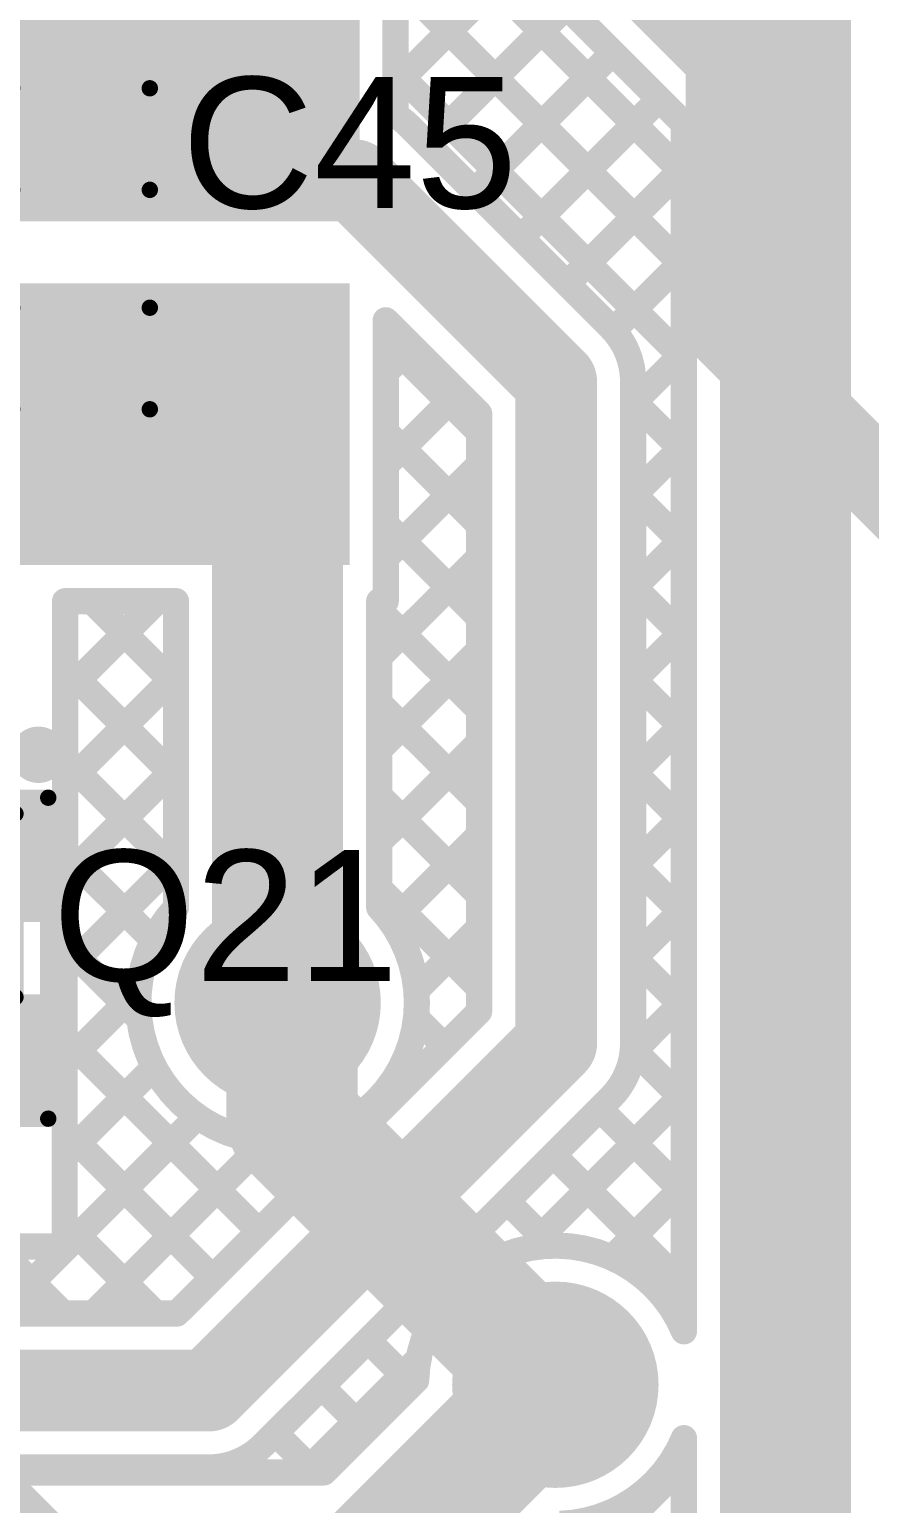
# Model space of a CAD drawing. Header units: millimetres. Extents: x 0 to 214, y 0 to 214.
# Drawn here: x 5.5903 to 5.8466, y 0.5565 to 1.0065 of the extents above; entities that cross this region are included whole.
import ezdxf

# ---------------------------------------------------------------- set-up
doc = ezdxf.new("R2010")
doc.units = ezdxf.units.MM
doc.header["$MEASUREMENT"] = 0
for name, color, linetype in [('BottomLayer', 5, 'Continuous'), ('BottomOverlay', 54, 'Continuous'), ('BottomPaste', 16, 'Continuous'), ('BottomSolder', 6, 'Continuous'), ('TopLayer', 1, 'Continuous'), ('TopOverlay', 2, 'Continuous'), ('TopPaste', 8, 'Continuous'), ('TopSolder', 216, 'Continuous'), ('ViaHoleLayer', 16, 'Continuous')]:
    doc.layers.add(name, color=color, linetype=linetype)
doc.styles.add('Arial', font='', dxfattribs={"height": 0.2})
doc.styles.get('Arial').set_extended_font_data('Arial')

# ---------------------------------------------------------------- blocks, each defined once
blk = doc.blocks.new('RES_0603_B_160')
at = {"layer": 'BottomLayer'}
for points in [[(-0.045, -0.0175), (-0.045, 0.0175), (-0.015, 0.0175), (-0.015, -0.0175)], [(0.015, -0.0175), (0.015, 0.0175), (0.045, 0.0175), (0.045, -0.0175)]]:
    blk.add_hatch(color=5, dxfattribs=at).paths.add_polyline_path(points)
at = {"layer": 'BottomPaste'}
for points in [[(-0.045, -0.0175), (-0.045, 0.0175), (-0.015, 0.0175), (-0.015, -0.0175)], [(0.015, -0.0175), (0.015, 0.0175), (0.045, 0.0175), (0.045, -0.0175)]]:
    blk.add_hatch(color=16, dxfattribs=at).paths.add_polyline_path(points)
at = {"layer": 'BottomSolder'}
for points in [[(-0.049, -0.0215), (-0.049, 0.0215), (-0.011, 0.0215), (-0.011, -0.0215)], [(0.011, -0.0215), (0.011, 0.0215), (0.049, 0.0215), (0.049, -0.0215)]]:
    blk.add_hatch(color=6, dxfattribs=at).paths.add_polyline_path(points)
at = {"layer": 'BottomOverlay', "const_width": 0.005}
for points in [[(0.049, 0.021), (-0.049, 0.021)], [(-0.049, -0.021), (-0.049, 0.021)], [(0.049, -0.021), (0.049, 0.021)], [(0.049, -0.021), (-0.049, -0.021)]]:
    blk.add_lwpolyline(points, dxfattribs=at)
at = {"layer": 'BottomOverlay', "const_width": 0.0025}
for points in [[(-0.05025, 0.021, 1), (-0.04775, 0.021, 1)], [(-0.05025, 0.021, 1), (-0.04775, 0.021, 1)], [(0.04775, 0.021, 1), (0.05025, 0.021, 1)], [(0.04775, 0.021, 1), (0.05025, 0.021, 1)], [(-0.05025, -0.021, 1), (-0.04775, -0.021, 1)], [(-0.05025, -0.021, 1), (-0.04775, -0.021, 1)], [(0.04775, -0.021, 1), (0.05025, -0.021, 1)], [(0.04775, -0.021, 1), (0.05025, -0.021, 1)]]:
    blk.add_lwpolyline(points, format="xyb", close=True, dxfattribs=at)
blk = doc.blocks.new('SOT_23_165')
at = {"layer": 'TopLayer'}
for points in [[(-0.01614, 0.05748), (0.01614, 0.05748), (0.01614, 0.02126), (-0.01614, 0.02126)], [(-0.05354, -0.02126), (-0.02126, -0.02126), (-0.02126, -0.05748), (-0.05354, -0.05748)], [(0.02126, -0.02126), (0.05354, -0.02126), (0.05354, -0.05748), (0.02126, -0.05748)]]:
    blk.add_hatch(color=1, dxfattribs=at).paths.add_polyline_path(points)
at = {"layer": 'TopPaste'}
for points in [[(-0.01614, 0.05748), (0.01614, 0.05748), (0.01614, 0.02126), (-0.01614, 0.02126)], [(-0.05354, -0.02126), (-0.02126, -0.02126), (-0.02126, -0.05748), (-0.05354, -0.05748)], [(0.02126, -0.02126), (0.05354, -0.02126), (0.05354, -0.05748), (0.02126, -0.05748)]]:
    blk.add_hatch(color=8, dxfattribs=at).paths.add_polyline_path(points)
at = {"layer": 'TopSolder'}
for points in [[(-0.02014, 0.06148), (0.02014, 0.06148), (0.02014, 0.01726), (-0.02014, 0.01726)], [(-0.05754, -0.01726), (-0.01726, -0.01726), (-0.01726, -0.06148), (-0.05754, -0.06148)], [(0.01726, -0.01726), (0.05754, -0.01726), (0.05754, -0.06148), (0.01726, -0.06148)]]:
    blk.add_hatch(color=216, dxfattribs=at).paths.add_polyline_path(points)
at = {"layer": 'TopOverlay', "const_width": 0.005}
for points in [[(-0.024, 0.029), (-0.061, 0.029)], [(-0.061, 0.029), (-0.061, -0.027)], [(0.061, 0.029), (0.024, 0.029)], [(0.061, 0.029), (0.061, -0.027)], [(0.013, -0.029), (-0.013, -0.029)]]:
    blk.add_lwpolyline(points, dxfattribs=at)
at = {"layer": 'TopOverlay'}
for points, const_width in [([(-0.06225, 0.029, 1), (-0.05975, 0.029, 1)], 0.0025), ([(-0.06225, 0.029, 1), (-0.05975, 0.029, 1)], 0.0025), ([(-0.02525, 0.029, 1), (-0.02275, 0.029, 1)], 0.0025), ([(0.02275, 0.029, 1), (0.02525, 0.029, 1)], 0.0025), ([(0.05975, 0.029, 1), (0.06225, 0.029, 1)], 0.0025), ([(0.05975, 0.029, 1), (0.06225, 0.029, 1)], 0.0025), ([(-0.06225, -0.027, 1), (-0.05975, -0.027, 1)], 0.0025), ([(-0.01425, -0.029, 1), (-0.01175, -0.029, 1)], 0.0025), ([(0.01175, -0.029, 1), (0.01425, -0.029, 1)], 0.0025), ([(0.05975, -0.027, 1), (0.06225, -0.027, 1)], 0.0025), ([(-0.06439, -0.045, 1), (-0.07161, -0.045, 1)], 0.01), ([(-0.07411, -0.045, 1), (-0.06911, -0.045, 1)], 0.005), ([(-0.06689, -0.045, 1), (-0.06189, -0.045, 1)], 0.005)]:
    blk.add_lwpolyline(points, format="xyb", close=True, dxfattribs=dict(at, const_width=const_width))
blk = doc.blocks.new('C__0603_274')
at = {"layer": 'TopLayer'}
for points in [[(-0.015, 0.0175), (-0.015, -0.0175), (-0.045, -0.0175), (-0.045, 0.0175)], [(0.045, 0.0175), (0.045, -0.0175), (0.015, -0.0175), (0.015, 0.0175)]]:
    blk.add_hatch(color=1, dxfattribs=at).paths.add_polyline_path(points)
at = {"layer": 'TopPaste'}
for points in [[(-0.015, 0.0175), (-0.015, -0.0175), (-0.045, -0.0175), (-0.045, 0.0175)], [(0.045, 0.0175), (0.045, -0.0175), (0.015, -0.0175), (0.015, 0.0175)]]:
    blk.add_hatch(color=8, dxfattribs=at).paths.add_polyline_path(points)
at = {"layer": 'TopSolder'}
for points in [[(-0.01264, 0.01986), (-0.01264, -0.01986), (-0.04736, -0.01986), (-0.04736, 0.01986)], [(0.04736, 0.01986), (0.04736, -0.01986), (0.01264, -0.01986), (0.01264, 0.01986)]]:
    blk.add_hatch(color=216, dxfattribs=at).paths.add_polyline_path(points)
at = {"layer": 'TopOverlay', "const_width": 0.005}
for points in [[(-0.049, 0.021), (-0.049, -0.021)], [(-0.049, 0.021), (-0.018, 0.021)], [(0.018, 0.021), (0.049, 0.021)], [(0.049, 0.021), (0.049, -0.021)], [(-0.049, -0.021), (-0.018, -0.021)], [(0.018, -0.021), (0.049, -0.021)]]:
    blk.add_lwpolyline(points, dxfattribs=at)
at = {"layer": 'TopOverlay', "const_width": 0.0025}
for points in [[(-0.05025, 0.021, 1), (-0.04775, 0.021, 1)], [(-0.05025, 0.021, 1), (-0.04775, 0.021, 1)], [(-0.01925, 0.021, 1), (-0.01675, 0.021, 1)], [(0.01675, 0.021, 1), (0.01925, 0.021, 1)], [(0.04775, 0.021, 1), (0.05025, 0.021, 1)], [(0.04775, 0.021, 1), (0.05025, 0.021, 1)], [(-0.05025, -0.021, 1), (-0.04775, -0.021, 1)], [(-0.05025, -0.021, 1), (-0.04775, -0.021, 1)], [(-0.01925, -0.021, 1), (-0.01675, -0.021, 1)], [(0.01675, -0.021, 1), (0.01925, -0.021, 1)], [(0.04775, -0.021, 1), (0.05025, -0.021, 1)], [(0.04775, -0.021, 1), (0.05025, -0.021, 1)]]:
    blk.add_lwpolyline(points, format="xyb", close=True, dxfattribs=at)

msp = doc.modelspace()

# ---------------------------------------------------------------- hatches: boundary and pattern name
at = {"layer": 'BottomLayer'}
h = msp.add_hatch(color=5, dxfattribs=at)
edge = h.paths.add_edge_path()
edge.add_arc((5.666, 0.70941), 0.0315, 0, 360)
h = msp.add_hatch(color=5, dxfattribs=at)
edge = h.paths.add_edge_path()
edge.add_arc((5.75076, 0.59276), 0.0315, 0, 360)
at = {"layer": 'TopLayer'}
for points in [[(4.93, 0.948), (5.691, 0.948), (5.691, 1.062), (4.93, 1.062)], [(5.33, 0.843), (5.688, 0.843), (5.688, 0.929), (5.33, 0.929)]]:
    msp.add_hatch(color=1, dxfattribs=at).paths.add_polyline_path(points)
h = msp.add_hatch(color=1, dxfattribs=at)
edge = h.paths.add_edge_path()
edge.add_arc((5.666, 0.70941), 0.0315, 0, 360)
h = msp.add_hatch(color=1, dxfattribs=at)
edge = h.paths.add_edge_path()
edge.add_arc((5.75076, 0.59276), 0.0315, 0, 360)
at = {"layer": 'ViaHoleLayer'}
h = msp.add_hatch(color=16, dxfattribs=at)
edge = h.paths.add_edge_path()
edge.add_arc((5.666, 0.70941), 0.01575, 0, 360)
h = msp.add_hatch(color=16, dxfattribs=at)
edge = h.paths.add_edge_path()
edge.add_arc((5.75076, 0.59276), 0.01575, 0, 360)

# ---------------------------------------------------------------- linework, layer by layer
at = {"layer": 'BottomLayer'}
for points, const_width in [([(5.803, 0.915), (5.803, 2.628)], 0.025), ([(5.803, 0.915), (5.952, 0.766)], 0.025), ([(5.666, 0.70941), (5.6704, 0.70501)], 0.04), ([(5.6704, 0.67312), (5.6704, 0.70501)], 0.04), ([(5.6704, 0.67312), (5.75076, 0.59276)], 0.04), ([(5.575, 0.56), (5.626, 0.509)], 0.025)]:
    msp.add_lwpolyline(points, dxfattribs=dict(at, const_width=const_width))
for points, const_width in [([(5.79675, 0.915, 1), (5.80925, 0.915, 1)], 0.0125), ([(5.79675, 0.915, 1), (5.80925, 0.915, 1)], 0.0125), ([(5.656, 0.70941, 1), (5.676, 0.70941, 1)], 0.02), ([(5.6604, 0.70501, 1), (5.6804, 0.70501, 1)], 0.02), ([(5.6604, 0.70501, 1), (5.6804, 0.70501, 1)], 0.02), ([(5.6604, 0.67312, 1), (5.6804, 0.67312, 1)], 0.02), ([(5.6604, 0.67312, 1), (5.6804, 0.67312, 1)], 0.02), ([(5.74076, 0.59276, 1), (5.76076, 0.59276, 1)], 0.02)]:
    msp.add_lwpolyline(points, format="xyb", close=True, dxfattribs=dict(at, const_width=const_width))
at = {"layer": 'TopLayer'}
for points, const_width in [([(5.821, 0.98), (5.821, 1.284)], 0.04), ([(5.71, 1.091), (5.821, 0.98)], 0.025), ([(5.702, 1.06577), (5.79, 0.97777)], 0.008), ([(5.702, 0.9804), (5.702, 1.06577)], 0.008), ([(5.702, 1.05047), (5.79, 0.96247)], 0.008), ([(5.702, 0.98966), (5.74005, 1.02772)], 0.008), ([(5.702, 1.02219), (5.79, 0.93419)], 0.008), ([(5.71193, 0.97131), (5.75419, 1.01357)], 0.008), ([(5.572, 1.003), (5.6145, 0.9605)], 0.025), ([(5.72607, 0.95716), (5.76834, 0.99943)], 0.008), ([(5.821, 0.509), (5.821, 0.98)], 0.04), ([(5.702, 0.9939), (5.79, 0.9059)], 0.008), ([(5.74021, 0.94302), (5.78248, 0.98529)], 0.008), ([(5.79, 0.60907), (5.79, 0.97777)], 0.008), ([(5.70613, 0.9771), (5.7676, 0.91563)], 0.008), ([(5.6145, 0.9605), (5.6895, 0.9605)], 0.025), ([(5.6895, 0.9605), (5.751, 0.899)], 0.025), ([(5.75435, 0.92888), (5.79, 0.96453)], 0.008), ([(5.76847, 0.91472), (5.79, 0.93624)], 0.008), ([(5.4985, 0.8999), (5.5785, 0.8999)], 0.04), ([(5.5785, 0.89941), (5.618, 0.89941)], 0.04), ([(5.699, 0.91777), (5.7275, 0.88927)], 0.008), ([(5.699, 0.832), (5.699, 0.91777)], 0.008), ([(5.699, 0.91205), (5.7275, 0.88355)], 0.008), ([(5.699, 0.90181), (5.70698, 0.90979)], 0.008), ([(5.751, 0.697), (5.751, 0.899)], 0.025), ([(5.7745, 0.89246), (5.79, 0.90796)], 0.008), ([(5.7745, 0.697), (5.7745, 0.899)], 0.008), ([(5.699, 0.87353), (5.72112, 0.89565)], 0.008), ([(5.7745, 0.89312), (5.79, 0.87762)], 0.008), ([(5.7275, 0.70673), (5.7275, 0.88927)], 0.008), ([(5.699, 0.88377), (5.7275, 0.85527)], 0.008), ([(5.7745, 0.86417), (5.79, 0.87967)], 0.008), ([(5.699, 0.84524), (5.7275, 0.87374)], 0.008), ([(5.666, 0.70941), (5.666, 0.84959)], 0.04), ([(5.7745, 0.86484), (5.79, 0.84933)], 0.008), ([(5.699, 0.85548), (5.7275, 0.82698)], 0.008), ([(5.7745, 0.83589), (5.79, 0.85139)], 0.008), ([(5.697, 0.81496), (5.7275, 0.84546)], 0.008), ([(5.7745, 0.83655), (5.79, 0.82105)], 0.008), ([(5.60114, 0.832), (5.635, 0.832)], 0.008), ([(5.60114, 0.80395), (5.62919, 0.832)], 0.008), ([(5.60114, 0.735), (5.60114, 0.832)], 0.008), ([(5.60935, 0.832), (5.635, 0.80634)], 0.008), ([(5.635, 0.73848), (5.635, 0.832)], 0.008), ([(5.697, 0.73848), (5.697, 0.832)], 0.008), ([(5.697, 0.8292), (5.7275, 0.7987)], 0.008), ([(5.7745, 0.80761), (5.79, 0.82311)], 0.008), ([(5.697, 0.78667), (5.7275, 0.81717)], 0.008), ([(5.60114, 0.81192), (5.635, 0.77806)], 0.008), ([(5.60114, 0.77567), (5.635, 0.80953)], 0.008), ([(5.7745, 0.80827), (5.79, 0.79277)], 0.008), ([(5.697, 0.80091), (5.7275, 0.77041)], 0.008), ([(5.7745, 0.77932), (5.79, 0.79482)], 0.008), ([(5.697, 0.75839), (5.7275, 0.78889)], 0.008), ([(5.60114, 0.78364), (5.635, 0.74978)], 0.008), ([(5.60114, 0.74738), (5.635, 0.78124)], 0.008), ([(5.7745, 0.77998), (5.79, 0.76448)], 0.008), ([(5.697, 0.77263), (5.7275, 0.74213)], 0.008), ([(5.7745, 0.75104), (5.79, 0.76654)], 0.008), ([(5.70076, 0.73386), (5.7275, 0.76061)], 0.008), ([(5.601, 0.71896), (5.635, 0.75296)], 0.008), ([(5.60114, 0.75535), (5.62802, 0.72847)], 0.008), ([(5.7745, 0.7517), (5.79, 0.7362)], 0.008), ([(5.697, 0.74434), (5.7275, 0.71384)], 0.008), ([(5.601, 0.635), (5.601, 0.735)], 0.008), ([(5.7745, 0.72275), (5.79, 0.73825)], 0.008), ([(5.70833, 0.71315), (5.7275, 0.73232)], 0.008), ([(5.601, 0.72721), (5.6238, 0.70441)], 0.008), ([(5.7745, 0.72341), (5.79, 0.70791)], 0.008), ([(5.601, 0.69067), (5.62369, 0.71336)], 0.008), ([(5.77435, 0.69431), (5.79, 0.70997)], 0.008), ([(5.63527, 0.6145), (5.7275, 0.70673)], 0.008), ([(5.645, 0.591), (5.751, 0.697)], 0.025), ([(5.70825, 0.70481), (5.71691, 0.69615)], 0.008), ([(5.601, 0.69892), (5.66034, 0.63958)], 0.008), ([(5.77443, 0.6952), (5.79, 0.67963)], 0.008), ([(5.601, 0.66239), (5.62834, 0.68973)], 0.008), ([(5.66163, 0.5744), (5.7676, 0.68037)], 0.008), ([(5.70036, 0.68441), (5.70277, 0.68201)], 0.008), ([(5.74282, 0.63451), (5.79, 0.68168)], 0.008), ([(5.76429, 0.67706), (5.79, 0.65134)], 0.008), ([(5.58139, 0.6145), (5.64155, 0.67465)], 0.008), ([(5.68506, 0.67143), (5.68863, 0.66786)], 0.008), ([(5.601, 0.67064), (5.6462, 0.62544)], 0.008), ([(5.60968, 0.6145), (5.66226, 0.66708)], 0.008), ([(5.661, 0.66721), (5.67449, 0.65372)], 0.008), ([(5.75015, 0.66291), (5.79, 0.62306)], 0.008), ([(5.76814, 0.63154), (5.79, 0.6534)], 0.008), ([(5.73601, 0.64877), (5.74954, 0.63524)], 0.008), ([(5.601, 0.64235), (5.62885, 0.6145)], 0.008), ([(5.391, 0.635), (5.601, 0.635)], 0.008), ([(5.58007, 0.635), (5.60057, 0.6145)], 0.008), ([(5.72186, 0.63463), (5.72791, 0.62859)], 0.008), ([(5.78405, 0.61917), (5.79, 0.62512)], 0.008), ([(5.70772, 0.62049), (5.71405, 0.61416)], 0.008), ([(5.467, 0.6145), (5.63527, 0.6145)], 0.008), ([(5.693, 0.535), (5.75076, 0.59276)], 0.04), ([(5.69358, 0.60634), (5.70704, 0.59288)], 0.008), ([(5.467, 0.591), (5.645, 0.591)], 0.025), ([(5.67432, 0.566), (5.70901, 0.60069)], 0.008), ([(5.67944, 0.5922), (5.6929, 0.57874)], 0.008), ([(5.68016, 0.566), (5.70828, 0.59412)], 0.008), ([(5.66529, 0.57806), (5.67735, 0.566)], 0.008), ([(5.79, 0.53807), (5.79, 0.57645)], 0.008), ([(5.72445, 0.503), (5.79, 0.56855)], 0.008), ([(5.78659, 0.56991), (5.79, 0.56649)], 0.008), ([(5.30007, 0.566), (5.68016, 0.566)], 0.008), ([(5.467, 0.5675), (5.645, 0.5675)], 0.008), ([(5.77216, 0.55605), (5.79, 0.53821)], 0.008)]:
    msp.add_lwpolyline(points, dxfattribs=dict(at, const_width=const_width))
for points, const_width in [([(5.76634, 0.99943, 1), (5.77034, 0.99943, 1)], 0.004), ([(5.811, 0.98, 1), (5.831, 0.98, 1)], 0.02), ([(5.811, 0.98, 1), (5.831, 0.98, 1)], 0.02), ([(5.7, 0.9939, 1), (5.704, 0.9939, 1)], 0.004), ([(5.7, 0.98966, 1), (5.704, 0.98966, 1)], 0.004), ([(5.81475, 0.98, 1), (5.82725, 0.98, 1)], 0.0125), ([(5.78048, 0.98529, 1), (5.78448, 0.98529, 1)], 0.004), ([(5.7, 0.9804, 1), (5.704, 0.9804, 1)], 0.004), ([(5.7, 0.9804, 1), (5.704, 0.9804, 1)], 0.004), ([(5.7, 0.9804, 1), (5.704, 0.9804, 1)], 0.004), ([(5.70412, 0.97712, 1), (5.70812, 0.97712, 1)], 0.004), ([(5.788, 0.97777, 1), (5.792, 0.97777, 1)], 0.004), ([(5.788, 0.97777, 1), (5.792, 0.97777, 1)], 0.004), ([(5.70413, 0.9771, 1), (5.70813, 0.9771, 1)], 0.004), ([(5.70413, 0.9771, 1), (5.70813, 0.9771, 1)], 0.004), ([(5.60825, 0.9605, 1), (5.62075, 0.9605, 1)], 0.0125), ([(5.60825, 0.9605, 1), (5.62075, 0.9605, 1)], 0.0125), ([(5.68325, 0.9605, 1), (5.69575, 0.9605, 1)], 0.0125), ([(5.68325, 0.9605, 1), (5.69575, 0.9605, 1)], 0.0125), ([(5.70993, 0.97131, 1), (5.71393, 0.97131, 1)], 0.004), ([(5.788, 0.96453, 1), (5.792, 0.96453, 1)], 0.004), ([(5.788, 0.96247, 1), (5.792, 0.96247, 1)], 0.004), ([(5.72407, 0.95716, 1), (5.72807, 0.95716, 1)], 0.004), ([(5.73821, 0.94302, 1), (5.74221, 0.94302, 1)], 0.004), ([(5.788, 0.93624, 1), (5.792, 0.93624, 1)], 0.004), ([(5.788, 0.93419, 1), (5.792, 0.93419, 1)], 0.004), ([(5.75235, 0.92888, 1), (5.75635, 0.92888, 1)], 0.004), ([(5.5685, 0.8999, 1), (5.5885, 0.8999, 1)], 0.02), ([(5.5685, 0.89941, 1), (5.5885, 0.89941, 1)], 0.02), ([(5.608, 0.89941, 1), (5.628, 0.89941, 1)], 0.02), ([(5.697, 0.91777, 1), (5.701, 0.91777, 1)], 0.004), ([(5.697, 0.91777, 1), (5.701, 0.91777, 1)], 0.004), ([(5.7656, 0.91563, 1), (5.7696, 0.91563, 1)], 0.004), ([(5.7656, 0.91563, 1), (5.7696, 0.91563, 1)], 0.004), ([(5.76562, 0.91562, 1), (5.76962, 0.91562, 1)], 0.004), ([(5.76647, 0.91472, 1), (5.77047, 0.91472, 1)], 0.004), ([(5.697, 0.91205, 1), (5.701, 0.91205, 1)], 0.004), ([(5.70498, 0.90979, 1), (5.70898, 0.90979, 1)], 0.004), ([(5.74475, 0.899, 1), (5.75725, 0.899, 1)], 0.0125), ([(5.74475, 0.899, 1), (5.75725, 0.899, 1)], 0.0125), ([(5.788, 0.90796, 1), (5.792, 0.90796, 1)], 0.004), ([(5.788, 0.9059, 1), (5.792, 0.9059, 1)], 0.004), ([(5.697, 0.90181, 1), (5.701, 0.90181, 1)], 0.004), ([(5.7725, 0.899, 1), (5.7765, 0.899, 1)], 0.004), ([(5.7725, 0.899, 1), (5.7765, 0.899, 1)], 0.004), ([(5.7725, 0.899, 1), (5.7765, 0.899, 1)], 0.004), ([(5.71912, 0.89565, 1), (5.72312, 0.89565, 1)], 0.004), ([(5.7725, 0.89312, 1), (5.7765, 0.89312, 1)], 0.004), ([(5.7725, 0.89246, 1), (5.7765, 0.89246, 1)], 0.004), ([(5.7255, 0.88927, 1), (5.7295, 0.88927, 1)], 0.004), ([(5.7255, 0.88927, 1), (5.7295, 0.88927, 1)], 0.004), ([(5.697, 0.88377, 1), (5.701, 0.88377, 1)], 0.004), ([(5.7255, 0.88355, 1), (5.7295, 0.88355, 1)], 0.004), ([(5.788, 0.87967, 1), (5.792, 0.87967, 1)], 0.004), ([(5.7255, 0.87374, 1), (5.7295, 0.87374, 1)], 0.004), ([(5.788, 0.87762, 1), (5.792, 0.87762, 1)], 0.004), ([(5.697, 0.87353, 1), (5.701, 0.87353, 1)], 0.004), ([(5.656, 0.84959, 1), (5.676, 0.84959, 1)], 0.02), ([(5.7725, 0.86484, 1), (5.7765, 0.86484, 1)], 0.004), ([(5.7725, 0.86417, 1), (5.7765, 0.86417, 1)], 0.004), ([(5.697, 0.85548, 1), (5.701, 0.85548, 1)], 0.004), ([(5.7255, 0.85527, 1), (5.7295, 0.85527, 1)], 0.004), ([(5.788, 0.85139, 1), (5.792, 0.85139, 1)], 0.004), ([(5.788, 0.84933, 1), (5.792, 0.84933, 1)], 0.004), ([(5.697, 0.84524, 1), (5.701, 0.84524, 1)], 0.004), ([(5.7255, 0.84546, 1), (5.7295, 0.84546, 1)], 0.004), ([(5.7725, 0.83655, 1), (5.7765, 0.83655, 1)], 0.004), ([(5.7725, 0.83589, 1), (5.7765, 0.83589, 1)], 0.004), ([(5.59914, 0.832, 1), (5.60314, 0.832, 1)], 0.004), ([(5.59914, 0.832, 1), (5.60314, 0.832, 1)], 0.004), ([(5.60734, 0.832, 1), (5.61135, 0.832, 1)], 0.004), ([(5.62719, 0.832, 1), (5.63119, 0.832, 1)], 0.004), ([(5.633, 0.832, 1), (5.637, 0.832, 1)], 0.004), ([(5.633, 0.832, 1), (5.637, 0.832, 1)], 0.004), ([(5.695, 0.832, 1), (5.699, 0.832, 1)], 0.004), ([(5.695, 0.8292, 1), (5.699, 0.8292, 1)], 0.004), ([(5.697, 0.832, 1), (5.701, 0.832, 1)], 0.004), ([(5.7255, 0.82698, 1), (5.7295, 0.82698, 1)], 0.004), ([(5.788, 0.82311, 1), (5.792, 0.82311, 1)], 0.004), ([(5.788, 0.82105, 1), (5.792, 0.82105, 1)], 0.004), ([(5.7255, 0.81717, 1), (5.7295, 0.81717, 1)], 0.004), ([(5.59914, 0.81192, 1), (5.60314, 0.81192, 1)], 0.004), ([(5.695, 0.81496, 1), (5.699, 0.81496, 1)], 0.004), ([(5.633, 0.80953, 1), (5.637, 0.80953, 1)], 0.004), ([(5.633, 0.80634, 1), (5.637, 0.80634, 1)], 0.004), ([(5.7725, 0.80827, 1), (5.7765, 0.80827, 1)], 0.004), ([(5.7725, 0.80761, 1), (5.7765, 0.80761, 1)], 0.004), ([(5.59914, 0.80395, 1), (5.60314, 0.80395, 1)], 0.004), ([(5.695, 0.80091, 1), (5.699, 0.80091, 1)], 0.004), ([(5.7255, 0.7987, 1), (5.7295, 0.7987, 1)], 0.004), ([(5.788, 0.79482, 1), (5.792, 0.79482, 1)], 0.004), ([(5.788, 0.79277, 1), (5.792, 0.79277, 1)], 0.004), ([(5.7255, 0.78889, 1), (5.7295, 0.78889, 1)], 0.004), ([(5.59914, 0.78364, 1), (5.60314, 0.78364, 1)], 0.004), ([(5.695, 0.78667, 1), (5.699, 0.78667, 1)], 0.004), ([(5.633, 0.78124, 1), (5.637, 0.78124, 1)], 0.004), ([(5.7725, 0.77998, 1), (5.7765, 0.77998, 1)], 0.004), ([(5.7725, 0.77932, 1), (5.7765, 0.77932, 1)], 0.004), ([(5.59914, 0.77567, 1), (5.60314, 0.77567, 1)], 0.004), ([(5.633, 0.77806, 1), (5.637, 0.77806, 1)], 0.004), ([(5.695, 0.77263, 1), (5.699, 0.77263, 1)], 0.004), ([(5.7255, 0.77041, 1), (5.7295, 0.77041, 1)], 0.004), ([(5.788, 0.76654, 1), (5.792, 0.76654, 1)], 0.004), ([(5.788, 0.76448, 1), (5.792, 0.76448, 1)], 0.004), ([(5.695, 0.75839, 1), (5.699, 0.75839, 1)], 0.004), ([(5.7255, 0.76061, 1), (5.7295, 0.76061, 1)], 0.004), ([(5.59914, 0.75535, 1), (5.60314, 0.75535, 1)], 0.004), ([(5.633, 0.75296, 1), (5.637, 0.75296, 1)], 0.004), ([(5.633, 0.74978, 1), (5.637, 0.74978, 1)], 0.004), ([(5.7725, 0.7517, 1), (5.7765, 0.7517, 1)], 0.004), ([(5.7725, 0.75104, 1), (5.7765, 0.75104, 1)], 0.004), ([(5.59914, 0.74738, 1), (5.60314, 0.74738, 1)], 0.004), ([(5.695, 0.74434, 1), (5.699, 0.74434, 1)], 0.004), ([(5.7255, 0.74213, 1), (5.7295, 0.74213, 1)], 0.004), ([(5.599, 0.735, 1), (5.603, 0.735, 1)], 0.004), ([(5.59914, 0.735, 1), (5.60314, 0.735, 1)], 0.004), ([(5.633, 0.73848, 1), (5.637, 0.73848, 1)], 0.004), ([(5.633, 0.73848, 1), (5.637, 0.73848, 1)], 0.004), ([(5.695, 0.73848, 1), (5.699, 0.73848, 1)], 0.004), ([(5.695, 0.73848, 1), (5.699, 0.73848, 1)], 0.004), ([(5.788, 0.73825, 1), (5.792, 0.73825, 1)], 0.004), ([(5.788, 0.7362, 1), (5.792, 0.7362, 1)], 0.004), ([(5.69876, 0.73386, 1), (5.70276, 0.73386, 1)], 0.004), ([(5.7255, 0.73232, 1), (5.7295, 0.73232, 1)], 0.004), ([(5.599, 0.72721, 1), (5.603, 0.72721, 1)], 0.004), ([(5.62602, 0.72847, 1), (5.63002, 0.72847, 1)], 0.004), ([(5.656, 0.70941, 1), (5.676, 0.70941, 1)], 0.02), ([(5.7725, 0.72341, 1), (5.7765, 0.72341, 1)], 0.004), ([(5.7725, 0.72275, 1), (5.7765, 0.72275, 1)], 0.004), ([(5.599, 0.71896, 1), (5.603, 0.71896, 1)], 0.004), ([(5.62169, 0.71336, 1), (5.62569, 0.71336, 1)], 0.004), ([(5.70633, 0.71315, 1), (5.71033, 0.71315, 1)], 0.004), ([(5.7255, 0.71384, 1), (5.7295, 0.71384, 1)], 0.004), ([(5.7065, 0.70941, 1), (5.7105, 0.70941, 1)], 0.004), ([(5.7065, 0.70941, 1), (5.7105, 0.70941, 1)], 0.004), ([(5.788, 0.70997, 1), (5.792, 0.70997, 1)], 0.004), ([(5.788, 0.70791, 1), (5.792, 0.70791, 1)], 0.004), ([(5.6218, 0.70441, 1), (5.6258, 0.70441, 1)], 0.004), ([(5.70625, 0.70481, 1), (5.71025, 0.70481, 1)], 0.004), ([(5.7255, 0.70673, 1), (5.7295, 0.70673, 1)], 0.004), ([(5.7255, 0.70673, 1), (5.7295, 0.70673, 1)], 0.004), ([(5.74475, 0.697, 1), (5.75725, 0.697, 1)], 0.0125), ([(5.74475, 0.697, 1), (5.75725, 0.697, 1)], 0.0125), ([(5.599, 0.69892, 1), (5.603, 0.69892, 1)], 0.004), ([(5.71491, 0.69615, 1), (5.71891, 0.69615, 1)], 0.004), ([(5.77235, 0.69431, 1), (5.77635, 0.69431, 1)], 0.004), ([(5.77243, 0.6952, 1), (5.77643, 0.6952, 1)], 0.004), ([(5.7725, 0.697, 1), (5.7765, 0.697, 1)], 0.004), ([(5.7725, 0.697, 1), (5.7765, 0.697, 1)], 0.004), ([(5.7725, 0.697, 1), (5.7765, 0.697, 1)], 0.004), ([(5.599, 0.69067, 1), (5.603, 0.69067, 1)], 0.004), ([(5.62634, 0.68973, 1), (5.63034, 0.68973, 1)], 0.004), ([(5.69836, 0.68441, 1), (5.70236, 0.68441, 1)], 0.004), ([(5.70077, 0.68201, 1), (5.70477, 0.68201, 1)], 0.004), ([(5.7656, 0.68037, 1), (5.7696, 0.68037, 1)], 0.004), ([(5.7656, 0.68037, 1), (5.7696, 0.68037, 1)], 0.004), ([(5.76562, 0.68038, 1), (5.76962, 0.68038, 1)], 0.004), ([(5.788, 0.68168, 1), (5.792, 0.68168, 1)], 0.004), ([(5.76229, 0.67706, 1), (5.76629, 0.67706, 1)], 0.004), ([(5.788, 0.67963, 1), (5.792, 0.67963, 1)], 0.004), ([(5.63955, 0.67465, 1), (5.64355, 0.67465, 1)], 0.004), ([(5.68306, 0.67143, 1), (5.68706, 0.67143, 1)], 0.004), ([(5.599, 0.67064, 1), (5.603, 0.67064, 1)], 0.004), ([(5.659, 0.66721, 1), (5.663, 0.66721, 1)], 0.004), ([(5.66026, 0.66708, 1), (5.66426, 0.66708, 1)], 0.004), ([(5.68663, 0.66786, 1), (5.69063, 0.66786, 1)], 0.004), ([(5.599, 0.66239, 1), (5.603, 0.66239, 1)], 0.004), ([(5.74815, 0.66291, 1), (5.75215, 0.66291, 1)], 0.004), ([(5.67249, 0.65372, 1), (5.67649, 0.65372, 1)], 0.004), ([(5.788, 0.6534, 1), (5.792, 0.6534, 1)], 0.004), ([(5.73401, 0.64877, 1), (5.73801, 0.64877, 1)], 0.004), ([(5.788, 0.65134, 1), (5.792, 0.65134, 1)], 0.004), ([(5.599, 0.64235, 1), (5.603, 0.64235, 1)], 0.004), ([(5.65834, 0.63958, 1), (5.66234, 0.63958, 1)], 0.004), ([(5.74754, 0.63524, 1), (5.75154, 0.63524, 1)], 0.004), ([(5.599, 0.635, 1), (5.603, 0.635, 1)], 0.004), ([(5.599, 0.635, 1), (5.603, 0.635, 1)], 0.004), ([(5.71986, 0.63463, 1), (5.72386, 0.63463, 1)], 0.004), ([(5.74082, 0.63451, 1), (5.74482, 0.63451, 1)], 0.004), ([(5.76614, 0.63154, 1), (5.77014, 0.63154, 1)], 0.004), ([(5.72591, 0.62859, 1), (5.72991, 0.62859, 1)], 0.004), ([(5.6442, 0.62544, 1), (5.6482, 0.62544, 1)], 0.004), ([(5.788, 0.62512, 1), (5.792, 0.62512, 1)], 0.004), ([(5.788, 0.62306, 1), (5.792, 0.62306, 1)], 0.004), ([(5.70572, 0.62049, 1), (5.70972, 0.62049, 1)], 0.004), ([(5.78205, 0.61917, 1), (5.78605, 0.61917, 1)], 0.004), ([(5.59857, 0.6145, 1), (5.60257, 0.6145, 1)], 0.004), ([(5.60768, 0.6145, 1), (5.61168, 0.6145, 1)], 0.004), ([(5.62685, 0.6145, 1), (5.63085, 0.6145, 1)], 0.004), ([(5.63327, 0.6145, 1), (5.63727, 0.6145, 1)], 0.004), ([(5.63327, 0.6145, 1), (5.63727, 0.6145, 1)], 0.004), ([(5.71205, 0.61416, 1), (5.71605, 0.61416, 1)], 0.004), ([(5.74076, 0.59276, 1), (5.76076, 0.59276, 1)], 0.02), ([(5.788, 0.60907, 1), (5.792, 0.60907, 1)], 0.004), ([(5.788, 0.60907, 1), (5.792, 0.60907, 1)], 0.004), ([(5.69158, 0.60634, 1), (5.69558, 0.60634, 1)], 0.004), ([(5.63875, 0.591, 1), (5.65125, 0.591, 1)], 0.0125), ([(5.63875, 0.591, 1), (5.65125, 0.591, 1)], 0.0125), ([(5.70701, 0.60069, 1), (5.71101, 0.60069, 1)], 0.004), ([(5.67744, 0.5922, 1), (5.68144, 0.5922, 1)], 0.004), ([(5.70504, 0.59288, 1), (5.70904, 0.59288, 1)], 0.004), ([(5.70628, 0.59412, 1), (5.71028, 0.59412, 1)], 0.004), ([(5.70628, 0.59412, 1), (5.71028, 0.59412, 1)], 0.004), ([(5.66329, 0.57806, 1), (5.66729, 0.57806, 1)], 0.004), ([(5.6909, 0.57874, 1), (5.6949, 0.57874, 1)], 0.004), ([(5.65962, 0.57438, 1), (5.66362, 0.57438, 1)], 0.004), ([(5.65963, 0.5744, 1), (5.66363, 0.5744, 1)], 0.004), ([(5.65963, 0.5744, 1), (5.66363, 0.5744, 1)], 0.004), ([(5.788, 0.57645, 1), (5.792, 0.57645, 1)], 0.004), ([(5.788, 0.57645, 1), (5.792, 0.57645, 1)], 0.004), ([(5.78459, 0.56991, 1), (5.78859, 0.56991, 1)], 0.004), ([(5.788, 0.56855, 1), (5.792, 0.56855, 1)], 0.004), ([(5.643, 0.5675, 1), (5.647, 0.5675, 1)], 0.004), ([(5.643, 0.5675, 1), (5.647, 0.5675, 1)], 0.004), ([(5.643, 0.5675, 1), (5.647, 0.5675, 1)], 0.004), ([(5.67232, 0.566, 1), (5.67632, 0.566, 1)], 0.004), ([(5.67535, 0.566, 1), (5.67935, 0.566, 1)], 0.004), ([(5.67816, 0.566, 1), (5.68216, 0.566, 1)], 0.004), ([(5.67816, 0.566, 1), (5.68216, 0.566, 1)], 0.004), ([(5.788, 0.56649, 1), (5.792, 0.56649, 1)], 0.004), ([(5.77016, 0.55605, 1), (5.77416, 0.55605, 1)], 0.004)]:
    msp.add_lwpolyline(points, format="xyb", close=True, dxfattribs=dict(at, const_width=const_width))
at = {"layer": 'TopLayer', "const_width": 0.008}
for points in [[(5.702, 0.9804, -0.05646), (5.70613, 0.9771)], [(5.702, 0.9804, -0.056194), (5.70612, 0.97712)], [(5.7676, 0.91563, -0.199188), (5.7745, 0.899)], [(5.76762, 0.91562, -0.198912), (5.7745, 0.899)], [(5.7085, 0.70941, -1.470866), (5.635, 0.73848)], [(5.697, 0.73848, -0.190567), (5.7085, 0.70941)], [(5.7745, 0.697, -0.199188), (5.7676, 0.68037)], [(5.7745, 0.697, -0.198912), (5.76762, 0.68038)], [(5.70828, 0.59412, -0.806823), (5.79, 0.60907)], [(5.66163, 0.5744, -0.199188), (5.645, 0.5675)], [(5.66162, 0.57438, -0.198912), (5.645, 0.5675)], [(5.79, 0.57645, -0.294266), (5.75212, 0.55028)]]:
    msp.add_lwpolyline(points, format="xyb", dxfattribs=at)

# ---------------------------------------------------------------- block references
for name, p, rotation in [('C__0603_274', (5.606, 0.93959), 90), ('SOT_23_165', (5.525, 0.74011), 180), ('RES_0603_B_160', (5.575, 0.723), 270)]:
    msp.add_blockref(name, p, dxfattribs=dict(rotation=rotation))

# ---------------------------------------------------------------- texts
at = {"layer": 'TopOverlay', "style": 'Arial'}
for s, p in [('C45', (5.63668, 0.95201)), ('Q21', (5.59735, 0.71601))]:
    msp.add_text(s, height=0.04, dxfattribs=at).set_placement(p)

doc.saveas('drawing.dxf')
